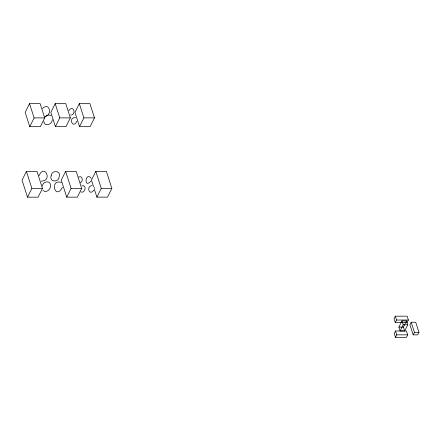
<?xml version="1.0" encoding="UTF-8"?>
<svg xmlns="http://www.w3.org/2000/svg" width="441" height="441" viewBox="0 0 441 441"><rect width="100%" height="100%" fill="white"/><g stroke="black" fill="none" stroke-linecap="round" stroke-linejoin="round"><path stroke-width="0.66" d="M52.264 119.687C52.462 124.516 44.287 127.306 43.819 121.424M39.012 175.716C44.414 163.054 52.992 181.075 41.349 181.152M42.33 186.074C42.634 181.565 50.274 179.785 50.544 185.17C51.272 189.018 46.057 193.869 42.898 190.325M76.811 121.198C72.759 130.056 67.694 116.507 75.72 117.769M62.479 187.21C55.202 201.179 49.238 178.539 61.442 182.447M29.547 103.646L25.187 112.383L29.756 126.65L40.352 126.644L44.706 117.907L40.137 103.641L29.547 103.646L34.117 117.912L29.756 126.65M55.191 103.629L50.831 112.372L55.401 126.639L65.996 126.628L70.351 117.89L65.781 103.624L55.191 103.629L59.761 117.896L55.401 126.639M26.405 171.422L22.05 180.16L27.502 197.177L38.097 197.171L42.452 188.434L37 171.417L26.405 171.422L31.862 188.439L27.502 197.177M79.325 103.618L74.97 112.356L79.54 126.622L90.129 126.617L94.49 117.879L89.914 103.613L79.325 103.618L83.895 117.885L79.54 126.622M65.626 171.4L61.271 180.137L66.723 197.16L77.318 197.149L81.673 188.412L76.221 171.395L65.626 171.4L71.084 188.417L66.723 197.16M94.17 188.632L96.893 197.144L107.488 197.133L111.843 188.395L106.391 171.378L95.802 171.384L91.441 180.121L93.542 186.67M96.893 197.144L101.254 188.401L95.802 171.384M395.307 316.18L394.039 318.722L395.274 322.575L407.109 322.569L408.377 320.028L407.142 316.175L395.307 316.18L396.542 320.034L395.274 322.575M395.511 330.993L394.243 333.534L395.478 337.387L406.404 337.382L407.671 334.84L406.437 330.987L395.511 330.993L396.746 334.846L395.478 337.387M398.89 327.095L401.972 320.921L406.497 320.921L407.732 324.774L404.651 330.943L400.125 330.948L398.89 327.095L403.416 327.09L406.497 320.921M400.125 330.948L403.206 324.774L401.972 320.921M411.194 322.239L409.926 324.78L413.156 334.857L417.682 334.857L418.95 332.316L415.72 322.233L411.194 322.239L414.424 332.316L413.156 334.857M68.912 110.603C73.134 104.115 77.032 114.544 70.648 115.112M90.945 181.135C83.437 189.481 85.444 170.777 91.298 178.412M93.823 190.126C89.6 196.614 85.703 186.185 92.086 185.617M42.523 108.58C49.21 101.325 52.865 115.288 45.021 116.385M45.225 117.008C46.454 115.266 49.205 114.252 50.996 115.757M80.378 182.772C83.652 181.46 82.467 174.934 78.663 177.056M82.02 185.81C87.18 184.487 85.218 193.853 80.846 191.956M34.117 117.912L44.706 117.907M59.761 117.896L70.351 117.89M83.895 117.885L94.49 117.879M31.862 188.439L42.452 188.434M71.084 188.417L81.673 188.412M101.254 188.401L111.843 188.395M396.542 320.034L408.377 320.028M403.206 324.774L407.732 324.774M414.424 332.316L418.95 332.316M396.746 334.846L407.671 334.84M403.416 327.09L404.651 330.943M94.181 187.403L94.247 187.927M51.167 175.711C48.808 182.05 58.631 182.96 59.16 176.852C61.525 170.513 51.702 169.603 51.167 175.711"/></g></svg>
